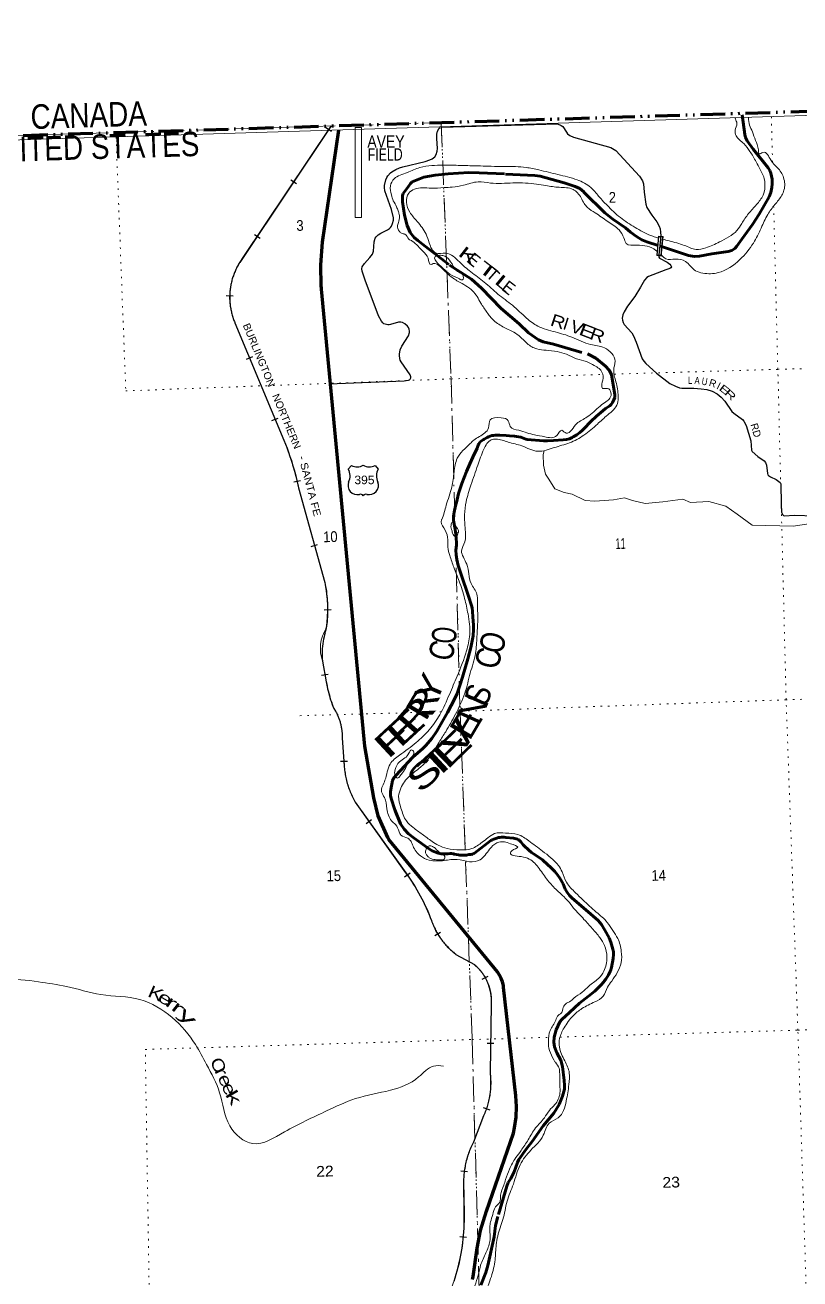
# Model space of a CAD drawing. Header units: feet. Extents: x 485078 to 733631, y 372822 to 564222.
# Drawn here: x 668445 to 681067, y 543171 to 563612 of the extents above; entities that cross this region are included whole.
import ezdxf
from ezdxf.enums import TextEntityAlignment as Align

# ---------------------------------------------------------------- set-up
doc = ezdxf.new("R2010")
doc.units = ezdxf.units.FT
doc.header["$LTSCALE"] = 80
for name, pattern in [('DASH_DOUBLE_DOT', [9.2, 5, -1.2, 0.3, -1.2, 0.3, -1.2]), ('DOT_DASHED', [7.7, 5, -1.2, 0.3, -1.2]), ('DOTTED', [1.5, 0.3, -1.2]), ('LONG_DASH_SHORT_DASH', [9.9, 6, -1.2, 1.5, -1.2])]:
    doc.linetypes.add(name, pattern=pattern)
for name, color, linetype, lineweight in [('10', 7, 'DASH_DOUBLE_DOT', 60), ('11', 7, 'LONG_DASH_SHORT_DASH', 60), ('16', 7, 'Continuous', 25), ('20', 7, 'Continuous', 70), ('29', 7, 'Continuous', 25), ('30', 7, 'Continuous', 25), ('31', 7, 'Continuous', 13), ('34', 7, 'Continuous', 25), ('36', 7, 'Continuous', 13), ('39', 7, 'Continuous', 13), ('4', 7, 'Continuous', 13), ('41', 7, 'Continuous', 13), ('44', 7, 'DOT_DASHED', 13), ('7', 7, 'DOTTED', 13)]:
    doc.layers.add(name, color=color, linetype=linetype, lineweight=lineweight)
doc.layers.add('12', color=7, linetype='Continuous')

msp = doc.modelspace()

# ---------------------------------------------------------------- linework, layer by layer
at = {"layer": '10', "lineweight": 70}
msp.add_line((666941.49, 561768.41), (697246.02, 562702.52), dxfattribs=at)
at = {"layer": '11'}
for points in [[(680124.16, 562150.54), (680168.58, 561829.37), (680182.87, 561781.68), (680209.78, 561726.77), (680306.29, 561591.13), (680548.14, 561286.25), (680575.34, 561241.11), (680591.78, 561199.94), (680613.26, 561102.52), (680616.24, 561022.84), (680610.1, 560964.66), (680594.42, 560881.24), (680563.86, 560813.81), (680402.67, 560528.51), (680293.12, 560359.18), (680121.28, 560121.85), (680042, 560009.73), (680005.94, 559966.97), (679960, 559938.88), (679899.61, 559919.49), (679631.53, 559883.15), (679433.49, 559843.14), (679347.81, 559837.07), (679249.77, 559853.03), (678758.93, 560017.91), (678572.74, 560079.97), (678492.46, 560113.02), (678403.27, 560164.28), (678309.02, 560236.09), (678225.05, 560308.5), (678018.03, 560445.24), (677891.88, 560553.65), (677546.16, 560891.14), (677479.37, 560945.9), (677403.79, 560982.38), (677224.14, 561042), (676833.33, 561149.61), (676751.58, 561159.24), (676253.19, 561184.4), (675844.17, 561204.55), (675674.98, 561206.07), (675337.19, 561187.78), (675127.76, 561166.09), (674940.85, 561131.86), (674750.27, 561056.5), (674722.83, 561030.8), (674682.72, 560975.38), (674604.71, 560867.46), (674591.2, 560832.71), (674592.01, 560730.07), (674624.67, 560515.22), (674667.72, 560342.26), (674719.23, 560229.59), (674783.94, 560149.03), (674840.68, 560097.4), (674968.04, 560003.17), (675361.08, 559699.61), (675716.3, 559471.81), (675881.92, 559323.97), (676200.7, 558993.07), (676493.49, 558742.55), (676647.02, 558596.66), (676806.97, 558480.03), (676885.72, 558449.11), (677053.98, 558409.58), (677616.14, 558247.72), (677742.24, 558183.42), (677902.15, 558053.91), (677959.4, 557988.57), (677995.53, 557914.3), (678054.45, 557585.49), (678052.72, 557538.45), (678038.33, 557501.08), (678015.69, 557457.4), (677994.05, 557428.84), (677968.32, 557406.19), (677899.29, 557359.18), (677854.3, 557325.07), (677752.62, 557238.69), (677662.11, 557149.84), (677548.37, 557030.21), (677518.74, 557001.06), (677480.35, 556967.84), (677433.84, 556933.36), (677372.63, 556896.6)], [(677372.63, 556896.6), (677359.02, 556888.42), (677314.66, 556868.23), (677264.27, 556854.31), (677211.93, 556848.85), (677053.72, 556837.88), (676953.84, 556832.7), (676891.04, 556835.9), (676625.28, 556856.06), (676601.69, 556860.43), (676548.51, 556884.77), (676518.52, 556892.65), (676448.45, 556904.08), (676415.96, 556907.49), (676337.26, 556913.26), (676279.7, 556919.08), (676181.16, 556927.35), (676105.07, 556925.81), (676073.91, 556923.06), (676050.41, 556919.08), (676022.78, 556911.76), (675994.94, 556901.16), (675971.5, 556889.33), (675923.29, 556858.94), (675914.69, 556853.17), (675872.35, 556827.5), (675857.66, 556815.83), (675845.8, 556801.04), (675835.43, 556782.46), (675828.18, 556765.95), (675809.51, 556716.14), (675738.2, 556567.07), (675687.98, 556457.78), (675634.92, 556335.24), (675557.35, 556139.61), (675530.97, 556055.56), (675507.16, 555973.72), (675471.01, 555826.85), (675458.89, 555772.57), (675434.1, 555672.33), (675423.59, 555606.89), (675422.59, 555567.16), (675425.38, 555535.47), (675451.27, 555392.02), (675468.14, 555253.89), (675474.31, 555165.57)], [(675474.31, 555165.57), (675473.63, 555135.17), (675463.96, 555054.24), (675465.03, 554976.3), (675476.7, 554898.52), (675501.85, 554801.49), (675549.36, 554654.92), (675668.41, 554301.79), (675716.32, 554148.12), (675726.1, 554110.01), (675733.94, 554058.34), (675740.89, 553961.33), (675748.04, 553835.47), (675749.3, 553757.21), (675741.98, 553654.85), (675728.17, 553572.02), (675705.36, 553462.78), (675658.09, 553282.09), (675571.06, 552981.07), (675534.49, 552861.47), (675482.22, 552713.54), (675446.45, 552631.47), (675327.82, 552405.04), (675153.79, 552098.34), (675073.05, 551982.06), (674974.12, 551865.56), (674974.12, 551865.56), (674924.85, 551817.57), (674763.86, 551677.64), (674489.01, 551386.19), (674452.2, 551338.05), (674431.45, 551296.41), (674400.9, 551147.35), (674396.73, 551110), (674399.65, 551050.09), (674407.96, 551004.03), (674465.85, 550817.43), (674557.9, 550591.25), (674617.99, 550502.47), (674692.76, 550427.59), (674782.71, 550356.07), (675031.82, 550178.14), (675078.43, 550149.36), (675128.37, 550126.69), (675171.87, 550113.73), (675223.21, 550103.28), (675223.21, 550103.28), (675252.43, 550099.93), (675274.87, 550098.82), (675304.88, 550100.79), (675332.6, 550103.72), (675369.94, 550105.62), (675392.67, 550103.95), (675422.06, 550099.58), (675433.17, 550097.62)], [(675433.17, 550097.62), (675505.76, 550082.77), (675524.53, 550079.85), (675546.76, 550077.56), (675573.19, 550077.02), (675600.3, 550078.42), (675633.68, 550081.89), (675675.84, 550087.78), (675716.37, 550092.39), (675726.29, 550094.2), (675736.49, 550097.16), (675744.63, 550100.52), (675752.1, 550105.04), (675764.46, 550114.14), (676029.71, 550315.83), (676046.43, 550326.11), (676055.38, 550330.88), (676081.52, 550342.66), (676111.81, 550353.07), (676154.62, 550365.06), (676179.4, 550369.67), (676205.43, 550372.51), (676228.43, 550372.8), (676251.35, 550371.53), (676274.59, 550369.51), (676402.3, 550354.22), (676422.41, 550351.12), (676444.36, 550346.33), (676467.39, 550338.67), (676481.56, 550331.87), (676492.3, 550326.33), (676501.35, 550319.7), (676512.05, 550310.31), (676521.89, 550299.06), (676559.54, 550246.57), (676567.8, 550238.01), (676651.19, 550159.95), (676692.33, 550125.1), (676724.68, 550101.41), (676820.24, 550041.14), (676871.81, 550004.75), (676891.4, 549988.11), (676942.71, 549936.31), (677022.5, 549867.54), (677075.69, 549811.99), (677118.06, 549758.57), (677156.9, 549702.34), (677209.57, 549613.63), (677240.62, 549527.1), (677280.87, 549464.69), (677312.99, 549424.48), (677358.14, 549380.02), (677581.5, 549188.3), (677780.24, 549013.53), (677809.82, 548983), (677834.11, 548951.39), (677889.92, 548857.83), (677957.72, 548731.94), (677986.27, 548663.05), (678021.25, 548548.85), (678027.75, 548504.84), (678028.53, 548458.21), (678023.47, 548396.48), (677996.97, 548248.91), (677980.26, 548193.74), (677950.35, 548130.08), (677903.2, 548058.23), (677888.49, 548039.34)], [(677888.03, 548038.75), (677834.84, 547970.48), (677793.27, 547926.66), (677726.63, 547864.61), (677623.61, 547780.77), (677474.39, 547664.6), (677315.88, 547512.57), (677188.28, 547401.11), (677155.26, 547362.47), (677095.7, 547230.29), (677062.67, 547114.03), (677058.49, 547029.73), (677069.01, 546956.37), (677105.2, 546856.24), (677173.2, 546737.41), (677197.78, 546633.1), (677228.1, 546408.36), (677232.89, 546330.48), (677231.14, 546265), (677201.89, 546152.12), (677143.75, 546016.07), (677059.15, 545870.72), (676884.66, 545665.8), (676705, 545408.86), (676609.97, 545283.96), (676490.65, 545115.59), (676466.54, 545067.86), (676413.6, 544919.48), (676355.61, 544809.05), (676317.04, 544740.9), (676292.06, 544683.27), (676145.09, 544188.84), (676107.28, 544039.67), (676085.02, 543857.48), (675977.68, 543372.72)], [(675981.52, 543388.01), (675951.69, 543276.24), (675871.2, 543071.67)]]:
    msp.add_lwpolyline(points, dxfattribs=at)
at = {"layer": '16'}
for p, q in [((673710.19, 556374.01), (673761.5, 556432.77)), ((673953.26, 556438.74), (673952.98, 556438.54)), ((674145.35, 556432.86), (674196.74, 556374.01))]:
    msp.add_line(p, q, dxfattribs=at)
for centre, radius, start, end in [((673852.58, 556590.43), 182.07, 239.97227, 303.45418), ((674054.36, 556589.93), 181.52, 236.33975, 300.08743), ((674054.35, 556590.43), 182.07, 236.54582, 236.59441), ((673517.21, 556263.38), 222.05, 332.97043, 29.75871), ((674389.71, 556263.38), 222.05, 150.24129, 207.02957), ((673856.4, 556108.48), 151.42, 159.09177, 283.81923), ((674050.52, 556108.48), 151.42, 256.18077, 20.90823)]:
    msp.add_arc(centre, radius, start, end, dxfattribs=at)
for centre, major_axis, start_param, end_param in [((673911.74, 555909.66), (-19.56, 51.67), 4.95877769, 6.28318531), ((673995.19, 555909.66), (19.56, 51.67), 0, 1.32637542)]:
    msp.add_ellipse(centre, major_axis=major_axis, ratio=0.929097, start_param=start_param, end_param=end_param, dxfattribs=at)
at = {"layer": '20'}
msp.add_lwpolyline([(675733.74, 543160.44), (675740.05, 543185.46), (675743.55, 543210.44), (675808.01, 543670.72), (675866.21, 543963.05), (675961.74, 544275.6), (676399.02, 545545.47), (676418.9, 545634.54), (676443.32, 545807.86), (676449.49, 545982.79), (676437.34, 546157.4), (676240.81, 547922.19), (676235.71, 547952.21), (676220.64, 548012.09), (676199.4, 548070.07), (676172.21, 548125.51), (676139.38, 548177.81), (674371.32, 550334.33), (674353.3, 550369.28), (674197.31, 550720.12), (674124.87, 551011.51), (673981.13, 551855.28), (673273.54, 559305.12), (673271.17, 559330.11), (673270.34, 559355.12), (673259.9, 559702.23), (673287.55, 560072), (673553.73, 561897.71)], dxfattribs=at)
at = {"layer": '29'}
for p, q in [((675230.48, 561949.5), (677116.46, 562001.54)), ((673395.45, 557762.71), (674621.97, 557811.54))]:
    msp.add_line(p, q, dxfattribs=at)
for points in [[(674133.26, 560077.44), (674148.83, 560135.78), (674164.38, 560159.12), (674197.7, 560191.34), (674239.9, 560216.91), (674350.97, 560274.69), (674379.86, 560293.58), (674397.63, 560311.36), (674413.18, 560335.81), (674430.94, 560376.93), (674446.5, 560433.6), (674448.71, 560470.28), (674413.17, 560608.08), (674306.55, 560910.35), (674297.67, 560963.68), (674297.66, 560998.14), (674319.87, 561088.15), (674337.65, 561128.15), (674353.2, 561154.82), (674399.85, 561201.5), (674417.61, 561217.06), (674484.26, 561259.28), (674542.01, 561283.74), (674597.56, 561301.51), (674964.08, 561385.98), (675039.61, 561412.64), (675075.15, 561430.43), (675119.58, 561463.76), (675141.79, 561501.55), (675159.57, 561556), (675164, 561599.34), (675150.67, 561763.82), (675152.91, 561831.59), (675164, 561883.83), (675190.66, 561932.73), (675203.99, 561941.62)], [(677116.46, 562001.54), (677178.82, 561977.19), (677207.7, 561956.07), (677265.46, 561867.16), (677283.23, 561839.39), (677316.55, 561812.72), (677380.97, 561787.15), (677989.64, 561618.23), (678069.61, 561564.89), (678451.69, 561147.05), (678500.56, 561073.71), (678518.33, 561022.58), (678531.66, 560889.23), (678558.32, 560693.65), (678576.08, 560640.3), (678656.05, 560511.39), (678736.03, 560404.71), (678776.01, 560335.81), (678789.34, 560289.13), (678798.23, 560235.25), (678802.67, 560178), (678769.35, 559867.41), (678768.32, 559843.51)], [(674621.97, 557811.54), (674689.72, 557823.2), (674707.49, 557829.87), (674719.71, 557841.54), (674728.59, 557858.77), (674728.6, 557878.21), (674715.26, 557908.21), (674573.1, 558121.58), (674557.55, 558149.92), (674548.66, 558178.26), (674542, 558223.82), (674542, 558250.49), (674547.55, 558281.61), (674557.55, 558316.06), (674581.98, 558374.95), (674688.61, 558548.31), (674707.12, 558597.68), (674708.23, 558621.57), (674701.94, 558655), (674690.83, 558680), (674671.95, 558706.12), (674630.85, 558743.9), (674591.98, 558763.9), (674565.32, 558768.9), (674528.67, 558766.13), (674397.61, 558728.89), (674377.61, 558726.12), (674352.07, 558726.67), (674332.08, 558728.34), (674288.76, 558743.9), (674272.1, 558757.24), (674248.77, 558783.91), (674204.35, 558872.81), (673982.21, 559450.68), (673933.34, 559597.37), (673928.89, 559639.04), (673935.56, 559670.16), (673973.32, 559726.28), (674062.18, 559824.07), (674104.38, 559879.08), (674119.93, 559926.31), (674133.26, 560077.44)], [(678768.32, 559843.51), (678769.01, 559826.48), (678777.93, 559812.37), (678905.73, 559744.67), (678945.68, 559716.46), (678965.88, 559692.01), (678975.75, 559673.21), (678965.88, 559654.4), (678945.68, 559645), (678883.18, 559624.31), (678600.81, 559511.47), (678574.96, 559496.42), (678537.37, 559451.29), (678469.71, 559338.45), (678379.5, 559188), (678259.21, 559030.02), (678203.31, 558937.87), (678184.04, 558887.09), (678173.24, 558836.31), (678178.88, 558798.7), (678190.15, 558761.09), (678206.59, 558729.12), (678326.87, 558593.71), (678357.42, 558546.69), (678402.05, 558443.26), (678499.78, 558172.44), (678525.64, 558134.82), (678555.71, 558097.21), (678732.83, 557939.24), (678950.84, 557766.22), (679038.72, 557722.96), (679104.5, 557698.51), (679146.3, 557691), (679341.76, 557691), (679456.9, 557683.46), (679552.25, 557668.43), (679637.32, 557642.09), (679717.64, 557600.73), (679786.78, 557544.32), (679845.44, 557480.37), (679959.65, 557314.85), (679988.28, 557284.78), (680131.11, 557179.46), (680153.23, 557155), (680191.25, 557081.67), (680266.43, 556833.42), (680280.1, 556682.95), (680288.98, 556660.4), (680379.2, 556577.65), (680484.44, 556509.95), (680507.51, 556481.72), (680522.03, 556434.72), (680537.07, 556299.32), (680544.16, 556282.37), (680555.44, 556269.21), (680589.69, 556246.66), (680679.9, 556201.52), (680726.47, 556173.29), (680744.33, 556156.37), (680755.61, 556131.92), (680761.19, 555802.83)], [(680761.19, 555802.83), (680768.77, 555673.03), (680777.23, 555650.46), (680784.75, 555635.41), (680797.9, 555618.49), (680813.88, 555612.85), (680971.75, 555620.37), (681317.57, 555612.85)]]:
    msp.add_lwpolyline(points, dxfattribs=at)
at = {"layer": '31'}
for p, q in [((678734.78, 559852.76), (678763.91, 560173.25)), ((678763.91, 560173.25), (678838.46, 560164.88))]:
    msp.add_line(p, q, dxfattribs=at)
msp.add_lwpolyline([(678838.46, 560164.88), (678809.47, 559845.97), (678734.78, 559852.76)], dxfattribs=at)
at = {"layer": '31', "lineweight": 25}
msp.add_lwpolyline([(678743.46, 559860), (678771.13, 560164.38), (678829.78, 560157.79), (678802.22, 559854.65)], close=True, dxfattribs=at)
at = {"layer": '34', "lineweight": 13}
for p, q in [((673427.3, 561963.07), (671994.29, 559821.16)), ((671862.91, 558755.66), (672657.64, 556846.96)), ((672896.68, 556068.43), (673325.85, 554526.27)), ((673291.29, 553240.82), (673350.83, 552902.56)), ((673608.62, 551989.53), (673637.81, 551613.52)), ((673821.37, 550944.78), (674644.48, 549793.39)), ((675462.27, 548461.83), (675765.94, 548293.91)), ((676035.78, 547649.72), (676018.93, 546534.66)), ((675914.29, 545831.96), (675747.8, 545402.73)), ((675586.95, 544761.24), (675594.87, 544235.5))]:
    msp.add_line(p, q, dxfattribs=at)
at = {"layer": '34'}
for p, q in [((673343.78, 561943.09), (673435.71, 561881.58)), ((672776.29, 561090.91), (672868.22, 561029.41)), ((672182.24, 560198.3), (672274.17, 560136.8)), ((671721.3, 559202.46), (671831.87, 559199.58)), ((672050.02, 558167.1), (672152.13, 558209.62)), ((672464.97, 557163.73), (672567.08, 557206.24)), ((672821.44, 556163.72), (672929.09, 556189.1)), ((673104.23, 555113.36), (673210.79, 555143.01)), ((673318.18, 554081.68), (673428.79, 554082.81)), ((673274.46, 553012.76), (673383.4, 553031.94)), ((673584.35, 551611.09), (673694.93, 551613.84)), ((674000.33, 550597.97), (674090.31, 550662.29)), ((674626.33, 549727.15), (674716, 549791.91)), ((675117.5, 548767.13), (675212.38, 548823.98)), ((675893.08, 548055.65), (675989.7, 548109.5)), ((675970.05, 547013.61), (676080.65, 547011.94)), ((675908.75, 545965.43), (676013.69, 545930.47)), ((675543.29, 544935.46), (675652.85, 544920.23)), ((675526.67, 543861.52), (675636.81, 543851.36))]:
    msp.add_line(p, q, dxfattribs=at)
for points in [[(673432.24, 561968.48), (671995.19, 559820.52), (671983.96, 559805.55), (671973.16, 559790.43), (671962.61, 559775.11), (671952.17, 559759.58), (671942.14, 559743.88), (671932.42, 559728.06), (671922.81, 559712.04), (671913.61, 559695.85), (671904.72, 559679.53), (671896.03, 559662.95), (671887.72, 559646.33), (671879.57, 559629.6), (671871.77, 559612.6), (671864.36, 559595.59), (671857.2, 559578.37), (671850.28, 559561.11), (671843.69, 559543.6), (671837.4, 559526.13), (671831.46, 559508.4), (671825.81, 559490.7), (671820.42, 559472.81), (671815.4, 559454.91), (671810.72, 559436.89), (671806.26, 559418.83), (671802.22, 559400.6), (671798.4, 559382.32), (671794.97, 559364.01), (671791.78, 559345.68), (671789.05, 559327.25), (671786.55, 559308.76), (671784.36, 559290.33), (671782.49, 559271.78), (671781, 559253.22), (671779.83, 559234.54), (671778.88, 559215.97), (671778.39, 559197.31), (671778.21, 559178.7), (671778.25, 559160.03), (671778.67, 559141.5), (671779.48, 559122.78), (671780.51, 559104.18), (671782, 559085.64), (671783.62, 559067.12), (671785.72, 559048.51), (671788.09, 559030.1), (671790.77, 559011.72), (671793.76, 558993.24), (671797.19, 558974.96), (671800.77, 558956.7), (671804.78, 558938.51), (671809.04, 558920.28), (671813.64, 558902.32), (671818.63, 558884.33), (671823.82, 558866.46), (671829.32, 558848.62), (671835.24, 558831), (671841.41, 558813.32), (671847.85, 558795.84), (671854.65, 558778.49), (671861.73, 558761.32), (671863.92, 558756.08), (672658.66, 556847.38), (672686, 556781.21), (672711.69, 556714.77), (672736.23, 556647.85), (672760.19, 556580.25), (672782.49, 556512.38), (672803.48, 556444.42), (672823.88, 556375.76), (672842.61, 556306.85), (672860.06, 556237.84), (672876.53, 556167.97), (672891.55, 556098.4), (672897.75, 556068.69), (673326.92, 554526.53), (673334.45, 554489.54), (673341.08, 554452.61), (673347.09, 554415.55), (673352.71, 554378.19), (673357.45, 554340.86), (673361.51, 554303.61), (673365.2, 554266.06), (673367.99, 554228.55), (673370.1, 554191.12), (673371.63, 554153.34), (673372.44, 554115.86), (673372.82, 554078.28), (673372.36, 554040.53), (673371.18, 554003.06), (673369.37, 553965.46), (673367.09, 553927.99), (673363.97, 553890.34), (673360.33, 553853.02), (673355.86, 553815.52), (673350.87, 553778.38), (673350.83, 553778.07), (673349.32, 553775.61)], [(673291.09, 553244.7), (673291.29, 553244.11), (673292.36, 553241.1), (673351.91, 552902.75), (673358.46, 552866.06), (673365.8, 552829.72), (673373.77, 552793.48), (673382.21, 552757.11), (673391.44, 552721.1), (673401.27, 552685.41), (673411.55, 552649.58), (673422.64, 552614.1), (673434.32, 552578.94), (673446.66, 552543.68), (673459.57, 552508.94), (673470.18, 552481.4), (673478.23, 552468.97), (673486.02, 552456.32), (673493.6, 552443.54), (673501.08, 552430.58), (673508.23, 552417.51), (673515.12, 552404.38), (673521.91, 552391.07), (673528.38, 552377.65), (673534.57, 552364.15), (673540.6, 552350.45), (673546.33, 552336.76), (673551.9, 552322.96), (673557.2, 552308.98), (673562.19, 552295), (673566.96, 552280.89), (673571.55, 552266.75), (673575.86, 552252.42), (673579.91, 552238.14), (673583.7, 552223.67), (673587.23, 552209.25), (673590.56, 552194.7), (673593.58, 552180.14), (673596.34, 552165.52), (673598.91, 552150.88), (673601.15, 552136.11), (673603.19, 552121.33), (673604.93, 552106.54), (673606.49, 552091.74), (673607.66, 552076.89), (673608.64, 552062.01), (673609.38, 552047.2), (673609.87, 552032.3), (673610.04, 552017.41), (673609.96, 552002.46), (673609.72, 551989.56), (673638.91, 551613.61)], [(673638.91, 551613.55), (673639.52, 551588.92), (673640.7, 551564.45), (673642.29, 551539.99), (673644.17, 551515.4), (673646.6, 551490.96), (673649.46, 551466.65), (673652.6, 551442.22), (673656.31, 551417.95), (673660.42, 551393.81), (673664.97, 551369.55), (673669.94, 551345.58), (673675.18, 551321.61), (673680.99, 551297.66), (673687.21, 551273.99), (673693.86, 551250.32), (673700.78, 551226.81), (673708.27, 551203.31), (673716.03, 551180.09), (673724.35, 551156.89), (673732.96, 551133.97), (673741.99, 551111.05), (673751.42, 551088.43), (673761.28, 551065.96), (673771.43, 551043.64), (673782.13, 551021.46), (673793.1, 550999.43), (673804.5, 550977.7), (673816.17, 550956.1), (673822.3, 550945.37), (674645.37, 549794.03), (674678.14, 549748.66), (674709.69, 549702.79), (674740.46, 549656.35), (674770.91, 549609.28), (674800.14, 549561.7), (674828.4, 549513.82), (674856.34, 549465.31), (674883.05, 549416.29), (674908.8, 549366.97), (674933.97, 549316.82), (674957.97, 549266.63), (674981.47, 549216.06), (675003.93, 549164.73), (675025.25, 549113.35), (675045.78, 549061.41), (675064.56, 549011.95), (675071.82, 548992.03), (675079.48, 548972.41), (675087.49, 548952.89), (675095.76, 548933.35), (675104.45, 548914.09), (675113.44, 548895.06), (675122.7, 548876), (675132.37, 548857.22), (675142.35, 548838.67), (675152.72, 548820.14), (675163.34, 548801.94), (675174.19, 548783.84), (675185.49, 548765.9), (675197.04, 548748.3), (675208.96, 548730.83), (675221.05, 548713.55), (675233.6, 548696.45), (675246.29, 548679.64), (675259.45, 548663), (675272.75, 548646.67), (675286.38, 548630.47), (675300.28, 548614.6), (675314.49, 548598.99), (675328.88, 548583.56), (675343.68, 548568.41), (675358.67, 548553.46), (675373.93, 548538.85), (675389.36, 548524.44), (675405.17, 548510.43), (675421.18, 548496.61), (675437.33, 548483.1), (675453.77, 548469.82), (675462.88, 548462.75), (675766.57, 548294.82), (675776.93, 548285.88), (675786.94, 548276.83), (675796.81, 548267.61), (675806.62, 548258.21), (675816.19, 548248.63), (675825.54, 548238.92), (675834.84, 548229.05), (675843.89, 548218.98), (675852.73, 548208.79), (675861.48, 548198.38), (675869.95, 548187.89), (675878.33, 548177.27), (675886.5, 548166.42), (675894.42, 548155.51), (675902.17, 548144.4), (675909.77, 548133.24), (675917.16, 548121.84), (675924.34, 548110.41), (675931.31, 548098.76), (675938.07, 548087.08)], [(675938.07, 548087.08), (675944.67, 548075.24), (675951.01, 548063.31), (675957.13, 548051.25), (675963.1, 548039.13), (675968.81, 548026.83), (675974.36, 548014.45), (675979.64, 548002), (675984.75, 547989.48), (675989.55, 547976.82), (675994.19, 547964.11), (675998.61, 547951.37), (676002.82, 547938.5), (676006.77, 547925.56), (676010.49, 547912.5), (676014.05, 547899.47), (676017.3, 547886.29), (676020.32, 547873.12), (676023.2, 547859.87), (676025.78, 547846.66), (676028.11, 547833.26), (676030.27, 547819.9), (676032.1, 547806.51), (676033.82, 547793.13), (676035.24, 547779.59), (676036.41, 547766.16), (676037.37, 547752.71), (676038.11, 547739.13), (676038.52, 547725.63), (676038.82, 547712.12), (676038.8, 547698.59), (676038.61, 547684.99), (676038.14, 547671.53), (676037.4, 547658), (676036.88, 547649.68), (676020.03, 546534.72), (676022.72, 546511.58), (676024.89, 546488.44), (676026.65, 546465.26), (676028.16, 546441.9), (676029.12, 546418.61), (676029.67, 546395.41), (676029.97, 546372.04), (676029.73, 546348.74), (676029.07, 546325.52), (676028.03, 546302.12), (676026.56, 546278.94), (676024.83, 546255.73), (676022.56, 546232.44), (676019.87, 546209.38), (676016.78, 546186.28), (676013.4, 546163.26), (676009.49, 546140.19), (676005.3, 546117.34), (676000.57, 546094.43), (675995.53, 546071.76), (675990.11, 546049.03), (675984.25, 546026.52), (675977.99, 546004.11), (675971.43, 545981.78), (675964.34, 545959.52), (675956.96, 545937.37), (675949.14, 545915.43), (675941.06, 545893.58), (675932.4, 545871.95), (675923.47, 545850.41), (675915.31, 545831.54), (675748.81, 545402.28), (675737.36, 545379.87), (675726.5, 545357.38), (675716.04, 545334.69), (675705.77, 545311.74), (675696.07, 545288.66), (675686.81, 545265.5), (675677.75, 545242.08), (675669.26, 545218.54), (675661.21, 545194.91), (675653.49, 545170.97), (675646.28, 545147.08), (675639.33, 545123.06), (675632.89, 545098.77), (675626.95, 545074.54), (675621.39, 545050.11), (675616.17, 545025.68), (675611.45, 545000.98), (675607.12, 544976.41), (675603.29, 544951.57), (675599.85, 544926.86), (675596.8, 544901.95), (675594.26, 544877.09), (675592.17, 544852.17), (675590.4, 544827.22), (675589.2, 544802.16), (675588.32, 544777.09), (675588.05, 544761.24), (675595.97, 544235.51), (675596.63, 544176.13), (675595.92, 544117.05), (675594.2, 544057.95), (675591.8, 543998.51), (675588.04, 543939.38)], [(675588.04, 543939.38), (675583.26, 543880.57), (675577.8, 543821.43), (675570.98, 543762.58), (675563.14, 543704.07), (675554.28, 543645.19), (675544.39, 543586.98), (675533.83, 543528.75), (675521.91, 543470.51), (675508.96, 543412.92), (675494.99, 543355.32), (675480.33, 543298.05), (675464.33, 543240.75), (675447.62, 543184.12), (675429.57, 543127.47)]]:
    msp.add_lwpolyline(points, dxfattribs=at)
at = {"layer": '34', "lineweight": 13}
for centre, radius, start, end in [((672845.72, 559175.33), 1068.66, 142.8187, 203.12271), ((668885.92, 555262.93), 4090.85, 11.35595, 22.78123), ((671217.34, 554084.53), 2154.28, 351.83152, 11.83252), ((673880.48, 553448.73), 624.79, 148.14811, 199.43596), ((675450.76, 553264.57), 2130.9, 189.78113, 201.57776), ((672756.63, 552013.24), 852.32, 358.4061, 33.27734), ((675045.92, 551640.47), 1408.37, 181.0962, 209.60156), ((672063.18, 547906.62), 3197.34, 20.21746, 36.16453), ((676204.5, 549419.67), 1211.75, 199.68077, 232.22784), ((675263.47, 547704.83), 774.27, 355.91889, 49.53705), ((674694.7, 546372.72), 1334.1, 336.08812, 6.97238), ((677022.37, 544742.23), 1435.55, 152.60608, 179.24114), ((672202.4, 544178.57), 3392.95, 328.82361, 0.96152)]:
    msp.add_arc(centre, radius, start, end, dxfattribs=at)
at = {"layer": '34'}
for centre, radius, start, end in [((672341.77, 553966.49), 1026.35, 345.29725, 349.47877), ((674288.87, 553374.5), 1006.33, 169.05231, 187.53691), ((674316.81, 553396.33), 1029.97, 162.50256, 170.54005)]:
    msp.add_arc(centre, radius, start, end, dxfattribs=at)
at = {"layer": '36'}
for p, q in [((673823.48, 561940.81), (673823.48, 560473.85)), ((673823.48, 561940.81), (673923.48, 561940.81)), ((673923.48, 561940.81), (673923.48, 560473.85)), ((673823.48, 560473.85), (673923.48, 560473.85))]:
    msp.add_line(p, q, dxfattribs=at)
at = {"layer": '39'}
msp.add_lwpolyline([(681277.69, 555490.24), (680961.59, 555441.37), (680287.83, 555461.89), (680046.62, 555637.54), (679859.18, 555768.09), (679582.23, 555843.66), (679287.49, 555827.73), (679160.62, 555885.04), (678834.36, 555837.93), (678545.95, 555812.06), (678338.39, 555863.18), (678211.95, 555904.32), (678030.83, 555873.21), (677726.15, 555850.94), (677566.23, 555858.83), (677357.21, 555964.53), (677227.05, 555993.43), (677073.81, 556054.09), (676974.67, 556209.24), (676922.01, 556288.76), (676889.7, 556439.61), (676883.11, 556611.38), (676899.73, 556673.31)], dxfattribs=at)
for points in [[(680228.37, 562101.83), (680247.92, 561980.59), (680293.25, 561872.56), (680343.48, 561732.29), (680390.04, 561577.77), (680405.9, 561513.46), (680463.95, 561535.23), (680596.79, 561405.25), (680703.1, 561284.68), (680800.34, 561125.44), (680807.78, 560921.32), (680719.1, 560759.16), (680658.41, 560684.72), (680543.35, 560525.9), (680436.08, 560302.55), (680309.14, 560058.45), (680089.86, 559789.65), (679733.67, 559575.86), (679487.25, 559567.29), (679366.93, 559606.57), (679203.14, 559760), (679040.39, 559798.15), (678884.62, 559802.1), (678812, 559862.35)], [(680012.4, 562096.15), (680012.32, 562095.48), (680013.41, 562091.47), (680016.86, 562081.22), (680040.94, 562009.47), (680011.52, 561899.46), (680028.08, 561808.87), (680152.84, 561678.67), (680253.26, 561551.88), (680352.78, 561382.58), (680418.74, 561258.92), (680465.55, 561171.15), (680497.48, 561034.45), (680466.28, 560839.42), (680359.2, 560684.86), (680229.68, 560537.79), (680118.77, 560375.03), (680040.92, 560261.7), (679910.16, 560161.13), (679756.76, 560076.13), (679534.88, 559981.22), (679375.87, 559954.74), (679184.09, 560020.44), (678937.54, 560092.78), (678832.74, 560122.56)], [(678760.54, 560143.08), (678670.69, 560168.62), (678412.59, 560295.27), (678171.92, 560450.7), (677952.4, 560647.15), (677788.02, 560822.82), (677660.92, 560965.09), (677437.27, 561088.6), (677125.65, 561175.39), (676814.35, 561250.05), (676607.05, 561291.07), (676258.92, 561306.08), (676038.45, 561310.34), (675690.48, 561319.29), (675435.56, 561326.67), (675069.79, 561320.99), (674876.55, 561289.55), (674672.47, 561209.28), (674554.35, 561165.68), (674456.87, 561106.45), (674395.28, 560989.51), (674411.27, 560844.28), (674442.87, 560746.28)], [(678742.84, 559919.72), (678719.24, 559939.31), (678411.71, 560024.18), (678239.13, 560051.96), (678198.33, 560141.9), (678120.09, 560271.31), (677936.47, 560410.05), (677732.6, 560550.28), (677606.94, 560637.97), (677552.7, 560701.26), (677503.7, 560795.03), (677370.65, 560933.09), (677147.35, 560967.61), (676930.32, 560994.21), (676778.1, 561016.46), (676597.66, 561035.93), (676391.38, 561038.54), (676025.5, 561036.9), (675824.85, 561055.84), (675585.74, 561000.93), (675402.59, 560969.77), (675269.37, 560962.18), (675061.39, 560952.6), (674921.67, 560961.02), (674788.87, 560937.26), (674695.59, 560872.07), (674657.09, 560723.38), (674711.95, 560560.98), (674833.21, 560410.47), (674976.23, 560201.87), (675028.53, 560059.63), (675131.87, 559898.53), (675297.8, 559892.83), (675519.91, 559751.06), (675704.12, 559590.08), (675924.91, 559421.99), (676146.39, 559227.61), (676383.77, 559043.77), (676615.79, 558833.49), (676797.12, 558704.8), (677082.69, 558609.23), (677351.84, 558523.34), (677658.2, 558406.06), (677882.04, 558351.33), (678055.69, 558131.41), (678033.3, 557985.16), (678070.67, 557796.01), (678107.26, 557560.3), (678096.24, 557442.68), (677935.42, 557256.35), (677767.57, 557106.23), (677547.95, 556926.43), (677314.75, 556800.87), (677062.08, 556723.35), (676800.85, 556663.81), (676537.71, 556751.89), (676315.73, 556812.74), (676114.28, 556862), (676039.8, 556849.91), (675918.52, 556696.99), (675820.24, 556439.49), (675707.68, 556110.82), (675629.93, 555841.73), (675603.25, 555628.62), (675615.6, 555392.27), (675606.94, 555185.7), (675556.16, 555042.75), (675638.78, 554824.45), (675709.85, 554508.75), (675805.44, 554335.3), (675814.72, 554214.17), (675818.69, 553912.87), (675805.64, 553643.48), (675782.54, 553371.8), (675694.11, 553047.81)], [(674694.94, 560120.85), (674632.57, 560200.82), (674575.47, 560219.53), (674542.39, 560246.97), (674511.47, 560345.27), (674531.92, 560412.57), (674538.96, 560528.06), (674521.4, 560582.47), (674496.51, 560649.66), (674442.87, 560746.28)], [(674694.94, 560120.85), (674752.81, 560088.71), (674929.1, 559921.46), (675008.88, 559810.3), (675058.14, 559706.42), (675094.07, 559723.56), (675187.97, 559689.64), (675347.61, 559540.15), (675500.07, 559432.94), (675734.62, 559279.37), (675869.29, 559080.66), (675968.33, 558929.56), (676079, 558796.97), (676251.87, 558682.21), (676487.91, 558548.91), (676624.74, 558421.06), (676780.75, 558332.16), (676930.89, 558311.88), (677113.46, 558288.41), (677264.2, 558245.89), (677429.93, 558171.41), (677588.8, 558127.08), (677717.9, 558061.74), (677796.07, 558011.22), (677864.05, 557887.61), (677841.28, 557755.52), (677851.13, 557689.02), (677934.02, 557689.21), (677988.37, 557621.87), (677972.66, 557528.4), (677907.44, 557472.05), (677812.3, 557400.74), (677600.71, 557223.17), (677433.75, 557115.56), (677349.51, 557014.2), (677260.05, 556957.21), (677188, 557005.86), (677105.41, 556918.7), (676909.77, 556901.36), (676745.27, 556929.36), (676486.49, 557005.41), (676349.42, 557066.5), (676316.54, 557162.72), (676200.09, 557208.18), (676021.04, 557175.1), (675994.18, 557044.92), (675933.7, 556962.39), (675756.86, 556846.43), (675693.72, 556788.11), (675485.75, 556549.95), (675433.08, 556326.03)], [(675399.45, 559719.54), (675441.74, 559649.86), (675512.25, 559582.96), (675573.99, 559542.12), (675568.16, 559457), (675519.19, 559473.91), (675365.47, 559552.76), (675257.95, 559642.95), (675174.99, 559721.66), (675123.38, 559837.62), (675153.31, 559852.57), (675213.81, 559858.23), (675284.95, 559843.94), (675376.37, 559751.29)], [(675399.45, 559719.54), (675391.32, 559731.61), (675378.94, 559747.53), (675376.37, 559751.29)], [(675433.08, 556326.03), (675395.14, 556080.25), (675305.96, 555784.56), (675231.28, 555551.97), (675229.37, 555547.87), (675265.24, 555415.32), (675327.96, 555261.22), (675332.26, 555099.51), (675364.1, 554966.84), (675427.9, 554772.32), (675516.8, 554546.1), (675605.19, 554263.22), (675660.39, 554011.83), (675687.55, 553674.73), (675635.95, 553410.38), (675483.17, 552997.69), (675357.63, 552701.04), (675200.68, 552369.16), (675029.3, 552123.88), (674814.52, 551913.85), (674544.98, 551710.47), (674391.17, 551564.77), (674307.24, 551299.57), (674253.6, 551112.04), (674298.5, 551020.18), (674339.75, 550837.19), (674415.78, 550638.95), (674480.08, 550577.95), (674537.74, 550462.15), (674567.58, 550404.28), (674678.07, 550354.63), (674732.05, 550301.44), (674764.34, 550227.46), (674885.87, 550066.83), (675029.17, 549999.84), (675273.99, 549992.19), (675485.8, 550009.96), (675684.91, 549972.78), (675855.87, 550005.64), (676011.06, 550175.65), (676129.65, 550277.92), (676252.45, 550297.37), (676352.35, 550265.64), (676473.16, 550208.16), (676371.58, 550150.85), (676350.22, 550117.91), (676523.71, 550055.77), (676749, 549946.46), (676820, 549861.36), (676958.55, 549668.82), (677112.51, 549505.02), (677286.83, 549335.69), (677380.97, 549216.82), (677549.6, 549033.17), (677682.93, 548885), (677808.23, 548734.59), (677882.32, 548609.12), (677923.9, 548414.01), (677873.3, 548188.12), (677785.46, 548070.48), (677627.12, 547942.88), (677518.53, 547844.91), (677383.57, 547750.29), (677314.42, 547689.79), (677262.54, 547664.14), (677211.74, 547598.05), (677179.87, 547504.15), (677132.24, 547470.52), (677089.89, 547390.5), (676997.38, 547220.14), (676969.84, 547039.37), (676987.8, 546896.23), (677058.55, 546744.37), (677083.92, 546702.56), (677143.12, 546605.02), (677153.62, 546514.27), (677156.39, 546334.3), (677158.02, 546196.79), (677073.97, 546012.49), (676985.48, 545919.11), (676903.8, 545797.59), (676760.62, 545631.95), (676640.42, 545438.6), (676523.78, 545263.56), (676437.9, 545147.99), (676335.72, 544961.19), (676271.49, 544791.58), (676243.6, 544699.81), (676191.39, 544534.57), (676176.22, 544420.89), (676107.5, 544344.21), (676062.29, 544219.61), (676027.08, 544099.33), (676017.11, 544018.15), (676015.26, 543783.44), (675951.52, 543595.64), (675863.8, 543397.09)], [(675495.78, 555336.49), (675486.65, 555299.83), (675467.15, 555273.01), (675428.28, 555290.19), (675399.97, 555366.3), (675383.3, 555460.94), (675406.36, 555506.05), (675443.64, 555472.66), (675495.78, 555336.49), (675463.24, 555343.71)], [(675694.11, 553047.81), (675607.82, 552719.83), (675455.23, 552375.93), (675296.99, 552092.56), (675190.34, 551921.82), (674887.79, 551515.27), (674705.74, 551366.81), (674565.39, 551170.9), (674530.45, 551040.51), (674567.99, 550845.28), (674656.41, 550637.25), (674764.31, 550532.91), (674914.9, 550419.59), (675073.63, 550304.46), (675176.42, 550240.44), (675319.34, 550187.6), (675530.14, 550166.9), (675721.69, 550186.16), (675890.72, 550291.8), (675983.9, 550361.03), (676093.24, 550430.69), (676270.91, 550439.46), (676473.69, 550416.54), (676650.27, 550314.02), (676873.08, 550145.98), (677132.01, 549912.14), (677193.44, 549806.56), (677264.63, 549638.53), (677412.74, 549466.48), (677533.08, 549350.33), (677750.64, 549151.8), (677929, 548982.57), (678019.42, 548851.47), (678099.68, 548722.12), (678157.85, 548511.26), (678154.72, 548325.07), (678092.24, 548165.62), (678000.89, 548027.66), (677932.82, 547926.73), (677861.94, 547779.2), (677728.89, 547688.68), (677515.52, 547577.81), (677373.02, 547462.76), (677224.7, 547262.6), (677152.45, 547090.76), (677150.09, 546951.11), (677234.9, 546726.81), (677310.88, 546530.58), (677303.81, 546340.25), (677260.45, 546070.05), (677130.17, 545799.56), (676982.99, 545708.67), (676887.08, 545513.94), (676685.29, 545271.9), (676509.76, 545030.55), (676398.79, 544718.1), (676297.11, 544436.24), (676228.19, 544139.06), (676183.2, 544006.38), (676119.8, 543729.58), (676100.1, 543482.27), (676040.63, 543209.62), (675934.43, 542945.84), (675850.54, 542755.48), (675821.28, 542639.4), (675834.88, 542508.27), (675856.77, 542369.28), (675826.24, 542224.84), (675742.35, 542034.48), (675677.28, 541820.35), (675634.39, 541608.83), (675583.47, 541395.07), (675533.62, 541140.88), (675490.99, 540919.26), (675423.67, 540790.02), (675326.74, 540633.71), (675192.13, 540450.09), (675135.88, 540284.74), (675077.39, 540127.42), (675083.25, 539907.09), (675091.73, 539816.28), (675141.07, 539633.51), (675072.8, 539463.8), (675001.14, 539269.72), (674951.13, 539021.6), (674906.4, 538878.8), (674855.35, 538745.96), (674911.1, 538626.07), (674979.38, 538567.2), (675042.46, 538475.82), (675120.67, 538271.57), (675155.78, 538015.6), (675203.42, 537820.64), (675328.21, 537613.58), (675362.65, 537458.73), (675366.22, 537248.45), (675484.57, 537055.38)], [(674704.66, 551635.82), (674676.07, 551570.33), (674626.18, 551469.88), (674552.04, 551368.79), (674512.45, 551337.39), (674477.19, 551370.84), (674472.37, 551475.9), (674541.88, 551599.13), (674633.14, 551664.26), (674695.8, 551740.77), (674740.81, 551796.59), (674778.2, 551759.15), (674732.08, 551668.92), (674688.87, 551621.24)], [(675112.68, 550204.35), (675187.29, 550135.54), (675226.32, 550112.3), (675282.32, 550059.17), (675273.46, 550012.41), (675208.97, 550004.63), (675126.03, 550006.47), (675030.17, 550038.31), (674992.89, 550071.7), (674969.43, 550117.61), (674976.01, 550174.42), (675003.05, 550221.67), (675053.4, 550229.07), (675112.68, 550204.35)], [(675260.03, 546639.9), (675096.23, 546641.62), (674856.35, 546463.29), (674395.1, 546246.71), (673828.62, 546110.28), (673356.85, 545909.6), (672668.47, 545567.64), (672153.94, 545377.96), (671778.36, 545665.34), (671614.35, 546207.16), (671399.96, 546666.72), (671219.48, 546991.65), (670839.81, 547432.66), (670314.46, 547726.17), (669679.55, 547806.38), (669120.06, 547939.18), (668663.2, 548014.01), (668096.73, 548029.29), (667789, 547893.67), (667496.51, 547792.83), (667364.41, 547792.5)], [(675863.8, 543397.09), (675827.7, 543234.3), (675773.68, 543060.92), (675745.55, 542902.38), (675711.41, 542741.67), (675677.22, 542582.97), (675657.58, 542485.35), (675702.94, 542452.17), (675714.24, 542331.1), (675701.25, 542211.4), (675636.22, 542072.12), (675536.54, 541867.18), (675491.07, 541752.69), (675481.66, 541574.42), (675471.22, 541434.57), (675453.46, 541266.19), (675393.17, 541100.74), (675365.36, 540930.08), (675306.44, 540788.93), (675150.28, 540655.31), (675108.07, 540646.1), (675075.73, 540722.11), (675030.32, 540757.31), (674979.94, 540675.06), (674977.86, 540525.31), (674916.05, 540264.74), (674880.24, 540166.69), (674896.18, 540023.48), (674924.73, 539862.41), (674936.19, 539735.28), (674927.14, 539619.73), (674918.8, 539401.04), (674870.95, 539223.77), (674852.31, 539164.61), (674824.87, 538979.8), (674762.54, 538891.16), (674771.79, 538695.19), (674879.34, 538528.13), (674951.58, 538396.54), (674975.65, 538251.53), (675004.92, 538139.03), (675036.05, 538032.64), (675047.44, 537984.39), (675140.93, 537738.06), (675209.55, 537590.2), (675261.5, 537385.24), (675338.2, 537085.87), (675400.46, 536873.1), (675482.36, 536606.24), (675517.39, 536429.15), (675618.52, 536199.21), (675671.53, 536030.7), (675738.04, 535809.95), (675832.42, 535606.13), (675907.1, 535458.42), (675979.58, 535241.87), (676041.93, 535101.93), (676103.74, 534982.2), (676169.97, 534848.43), (676286.86, 534709.94), (676349.37, 534563.93), (676479.87, 534446.02), (676637.93, 534280.3), (676678.19, 534210.57), (676772.27, 534093.73), (676860.65, 534039.44), (676917.31, 533885.18), (677080.64, 533673.07), (677245.67, 533473.15), (677366.34, 533344.87), (677528.22, 533187.35), (677684.6, 533084.29), (677831.32, 532964.8), (678004.67, 532831.85), (678075.08, 532768.99), (678195.37, 532654.86), (678288.65, 532568.34), (678384.11, 532475.8), (678561.98, 532324.77), (678720.61, 532213.68), (678862.44, 532049.55), (678955.58, 531892.22), (679009.58, 531762.17), (679032.47, 531661.63), (679076.8, 531515.14), (679135.11, 531375.09), (679236.06, 531228.08), (679413.45, 531095.24), (679591.2, 531025.12), (679731.48, 530919.62), (679859.86, 530787.56)]]:
    msp.add_spline(points, degree=3, dxfattribs=at)
at = {"layer": '4'}
msp.add_lwpolyline([(727552.54, 563611.91), (733631.22, 379550.22), (703073.68, 378562.1), (672514.8, 377616.02), (641954.65, 376711.97), (611393.28, 375849.96), (580830.76, 375029.99), (550267.15, 374252.07), (519702.48, 373516.18), (489136.84, 372822.34), (485083.98, 556942.67), (515396.36, 557630.76), (545707.77, 558360.55), (576018.15, 559132.03), (606327.43, 559945.21), (636635.58, 560800.08), (666942.51, 561696.64), (697248.19, 562634.88)], close=True, dxfattribs=at)
msp.add_lwpolyline([(727552.54, 563611.91), (733631.22, 379550.22), (703073.68, 378562.1), (672514.8, 377616.02), (641954.65, 376711.97), (611393.28, 375849.96), (580830.76, 375029.99), (550267.15, 374252.07), (519702.48, 373516.18), (489136.84, 372822.34), (485083.98, 556942.67), (515396.36, 557630.76), (545707.77, 558360.55), (576018.15, 559132.03), (606327.43, 559945.21), (636635.58, 560800.08), (666942.51, 561696.64), (697248.19, 562634.88)], close=True, dxfattribs=at)
at = {"layer": '44'}
msp.add_lwpolyline([(666941.49, 561768.41), (675224.74, 562022.14), (675384.63, 557843.93), (675530.35, 552425.41), (675727.64, 547073.1), (675879.87, 541728.64), (676078.93, 536371.26), (676208.13, 531056.53), (676351.86, 525651.16), (676519.01, 520287.06), (676611.19, 515899.24)], dxfattribs=at)
at = {"layer": '7'}
for p, q in [((675223.97, 561948.89), (675248.13, 561331.57)), ((680621.04, 561377.06), (680602.15, 562114.37)), ((669924.86, 561845.66), (669927.44, 561778.1)), ((669927.09, 561787.19), (670084.99, 557648.39)), ((675262.74, 560958.25), (675304.8, 559883.6)), ((675306.36, 559843.64), (675316.2, 559592.19)), ((675450.42, 555470), (675455.74, 555277.96)), ((675472.92, 554658.22), (675516.84, 553073.3)), ((675225.94, 552416.97), (672892.39, 552352.28))]:
    msp.add_line(p, q, dxfattribs=at)
for points in [[(682049.03, 516066.54), (681912.54, 520363.54), (681730.18, 525852.84), (681578.07, 531193.26), (681454.72, 536516.24), (681204.56, 541894.5), (681034.47, 547226.35), (680842.74, 552612.24), (680707.57, 557999.64), (680639.48, 560657.43)], [(675317.24, 559565.67), (675384.63, 557843.93), (675428.52, 556260.43)], [(678044.1, 557921.73), (680707.57, 557999.64), (685960.12, 558141.33)], [(670084.99, 557648.39), (675384.63, 557843.93), (677858.41, 557916.29)], [(686135.05, 552779.27), (680842.74, 552612.24), (675530.35, 552425.41), (675482.37, 552424.08)], [(675532.55, 552506.7), (675534.32, 552442.76), (675616.45, 550161.61)], [(675623, 549979.51), (675727.64, 547073.1), (675835.95, 543270.67)], [(677158.09, 547114.41), (681034.47, 547226.35), (686323.53, 547439.82)], [(670402.79, 546913.29), (675727.64, 547073.1), (676972.12, 547109.04)], [(670911.5, 530899.5), (670654.39, 536235.11), (670488.46, 541638.78), (670402.79, 546913.29)]]:
    msp.add_lwpolyline(points, dxfattribs=at)

# ---------------------------------------------------------------- texts
at = {"layer": '10', "width": 0.85}
for s, p in [('CANADA', (668539.8, 561915.92)), ('UNITED STATES', (667703.32, 561370.52))]:
    msp.add_text(s, height=400, rotation=1.717, dxfattribs=at).set_placement(p)
at = {"layer": '12'}
for s, rotation, width, p in [('O', 85.565, 0.65, (675462.01, 553517.8)), ('C', 78.301, 0.8, (675398.17, 553224.83)), ('O', 76.462, 0.8, (676216.83, 553340.77)), ('C', 78.124, 0.85, (676152.98, 553092.24)), ('Y', 66.86, 1.25, (675132.26, 552522)), ('R', 59.287, 1.3, (674968.28, 552246.03)), ('N', 65.607, 1.2, (675821.86, 552177.47)), ('S', 70.378, 0.85, (675962.55, 552487.75)), ('R', 48.601, 1.6, (674759.58, 552004.19)), ('E', 42.749, 1.7, (674546.95, 551807.62)), ('V', 56.154, 1.55, (675515.16, 551656.51)), ('E', 59.499, 1.3, (675680.39, 551922.45)), ('F', 42.833, 1.8, (674348.46, 551623.61)), ('E', 44.091, 1.75, (675314.08, 551454.06)), ('T', 42.75, 1.95, (675067.11, 551236.11)), ('S', 42.833, 1.5, (674884.16, 551070.87))]:
    msp.add_text(s, height=400, rotation=rotation, dxfattribs=dict(at, width=width)).set_placement(p)
at = {"layer": '16', "width": 1.05}
msp.add_text('395', height=140, dxfattribs=at).set_placement((673973.07, 556126.97), align=Align.CENTER)
at = {"layer": '30', "width": 0.75}
msp.add_text('L', height=120, dxfattribs=at).set_placement((679278.43, 557761), align=Align.CENTER)
at = {"layer": '30'}
for s, rotation, width, p in [('A', 356.253, 0.8, (679389.46, 557757.29)), ('U', 351.042, 0.8, (679505.89, 557743.05)), ('E', 321.717, 1.6, (679804.55, 557619.85)), ('R', 316.717, 1.6, (679893.72, 557540.13))]:
    msp.add_text(s, height=120, rotation=rotation, dxfattribs=dict(at, width=width)).set_placement(p, align=Align.CENTER)
for s, rotation, p in [('R', 342.796, (679630.53, 557716.26)), ('I', 332.754, (679717.54, 557678.11))]:
    msp.add_text(s, height=120, rotation=rotation, dxfattribs=at).set_placement(p, align=Align.CENTER)
msp.add_text('RD', height=120, rotation=286.848, dxfattribs=at).set_placement((680258.81, 557100.1))
at = {"layer": '34'}
for s, rotation, width, p in [('BURLINGTON   NORTHERN', 292.606, 1.05, (671988.41, 558719.91)), ('- SANTA FE', 284.606, 1.15, (672896.99, 556574.05))]:
    msp.add_text(s, height=120, rotation=rotation, dxfattribs=dict(at, width=width)).set_placement(p)
at = {"layer": '36'}
for s, width, p in [('AVEY', 0.85, (674020.51, 561613.15)), ('FIELD', 0.75, (674026.93, 561403.29))]:
    msp.add_text(s, height=200, dxfattribs=dict(at, width=width)).set_placement(p)
at = {"layer": '41'}
for s, rotation, width, p in [('K', 321.97, 1.75, (675483.46, 559869.17)), ('T', 322.647, 1.95, (675797.48, 559626.25)), ('L', 320.186, 1.9, (676073.94, 559416.25)), ('R', 342.216, 1.2, (676987.19, 558718.79)), ('V', 341.04, 1.15, (677306.11, 558621)), ('E', 338.836, 1.4, (677451.09, 558572.41)), ('R', 340.785, 1.2, (677628.59, 558499.08)), ('K', 336.515, 1.35, (670425.91, 547782.11)), ('e', 330.346, 1.45, (670586.27, 547714.01)), ('r', 326.238, 1.8, (670709.19, 547640.5)), ('r', 321.957, 1.95, (670807.75, 547573.34)), ('y', 314.675, 2.2, (670918.94, 547485.82)), ('C', 296.027, 1.25, (671449.17, 546723.44)), ('r', 295.255, 1.5, (671524.34, 546570.92)), ('e', 294.372, 1.3, (671576.88, 546456.8)), ('e', 293.801, 1.3, (671639.41, 546319.85)), ('k', 300.203, 1.7, (671698.39, 546178.63))]:
    msp.add_text(s, height=200, rotation=rotation, dxfattribs=dict(at, width=width)).set_placement(p)
for s, rotation, p in [('E', 320.101, (675623.13, 559766.32)), ('T', 318.759, (675937.79, 559519.83)), ('E', 322.275, (676191.38, 559305.75)), ('I', 342.314, (677191.74, 558659.2))]:
    msp.add_text(s, height=200, rotation=rotation, dxfattribs=at).set_placement(p)
at = {"layer": '7'}
for s, width, p in [('2', 0.9, (677956.07, 560714.17)), ('3', 0.9, (672866.66, 560255.48)), ('10', 0.9, (673303.1, 555180.36)), ('11', 0.65, (678063.15, 555069.73)), ('15', 0.9, (673359.25, 549652.78)), ('14', 0.9, (678651.77, 549660.01)), ('22', 1.1, (673188.13, 544835.79)), ('23', 1.1, (678829.31, 544656.07))]:
    msp.add_text(s, height=175, rotation=1.523, dxfattribs=dict(at, width=width)).set_placement(p)

doc.saveas('drawing.dxf')
